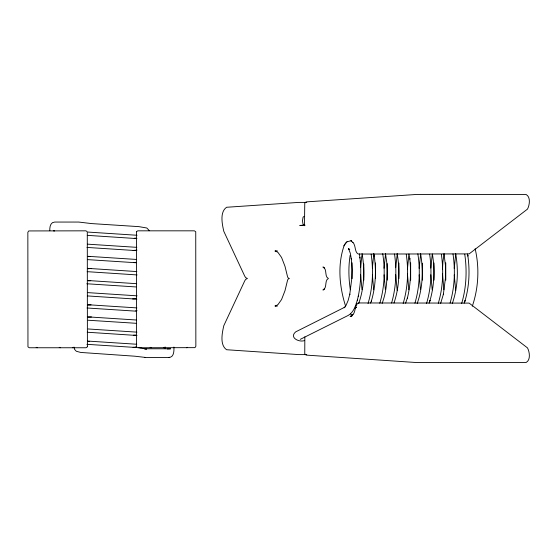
<?xml version="1.0" encoding="UTF-8"?>
<svg xmlns="http://www.w3.org/2000/svg" width="557" height="557" viewBox="0 0 557 557"><rect width="100%" height="100%" fill="white"/><g stroke="black" fill="none" stroke-linecap="round" stroke-linejoin="round"><path stroke-width="0.84" d="M304.825 336.818L304.763 353.841L306.19 355.101L415.975 362.503L526.093 362.503C530.807 360.114 529.658 351.864 527.479 347.888L469.126 303.099L358.283 302.952C354.294 304.999 356.09 311.802 352.678 314.837L352.936 314.392L350.868 316.299L351.404 316.188L350.123 316.32L351.857 316.32M149.422 230.737L146.825 228.008L138.951 226.643L91.508 223.58L78.704 222.055L54.697 222.055C50.214 222.097 49.58 227.625 49.824 230.751M360.671 267.555L361.82 255.6M372.354 268.119L373.726 254.535M384.058 268.258L385.541 254.02M395.748 267.611L397.183 254.347M407.439 268.982L408.922 253.978L409.861 259.123L409.764 258.441C411.212 271.656 410.593 285.177 407.376 298.092L407.55 297.459L405.593 303.224M419.149 268.314L420.619 254.152M430.846 268.091L432.246 254.472M442.537 269.031L442.885 262.041L444.04 253.957M454.233 268.37L455.696 254.277M352.156 262.827L352.066 278.653M363.791 263.948L363.853 280.157M375.536 262.946L375.446 278.653M387.226 263.572L387.275 280.15M398.93 263.071L398.84 278.66M410.648 262.869L410.662 280.171M422.345 263.189L422.359 280.157M434.028 262.988L434.049 280.164M445.76 262.793L445.774 280.178M167.274 348.954L170.609 348.8L144.402 348.773L146.63 349.051L138.804 347.749M350.158 255.294C348.306 266.671 348.619 278.347 350.318 289.731M358.221 296.491C361.103 282.517 361.604 267.987 359.376 253.881M300.23 339.366L348.216 315.422C353.786 312.24 355.798 305.487 357.448 299.701M357.295 300.341L358.346 295.969M368.045 303.544C372.807 287.635 373.538 270.57 371.15 254.18M379.804 303.259C384.553 287.287 385.326 270.124 382.715 253.7M391.592 303.022C396.194 287.189 396.897 270.27 394.509 253.992M403.171 303.433C407.912 287.6 408.643 270.611 406.262 254.298M414.923 303.182C419.658 287.266 420.361 270.194 417.854 253.818M426.523 303.607C431.292 287.656 432.03 270.549 429.635 254.117M438.296 303.321C443.01 287.558 443.734 270.653 441.367 254.417M450.07 303.078C454.721 287.217 455.417 270.242 452.987 253.936M461.656 303.495C466.404 287.614 467.135 270.591 464.754 254.236M358.652 303.6C364.334 287.704 364.953 270.096 362.064 253.56M370.558 303.105L371.582 300.432L371.331 301.156C375.745 286.389 376.393 270.549 374.172 255.336L374.332 256.123L373.761 253.393M382.116 303.405C386.377 292.23 387.004 281.668 387.129 269.825L386.781 262.444L385.5 253.755M393.973 303.036C399.397 287.231 400.03 269.818 397.141 253.428M417.172 303.53C422.833 287.677 423.452 270.124 420.57 253.63M429.043 303.161L430.108 300.376L429.837 301.093C434.307 285.915 435.052 269.574 432.378 253.999M440.643 303.342L443.428 294.131L443.323 294.66L445.419 278.333L445.503 265.78L444.02 253.825M452.493 302.973C457.896 287.203 458.529 269.846 455.647 253.498M464.127 303.161L465.151 300.481L464.921 301.212C469.342 286.402 469.997 270.528 467.769 255.28L467.908 256.067L467.476 254.013M472.301 306.232C478.567 287.955 479.563 267.583 475.142 248.777M344.372 244.969C337.264 264.38 339.387 286.799 345.612 306.204M452.228 303.656L452.597 302.883M168.465 357.469C174 357.747 174.132 350.973 173.895 347.039M344.727 244.391L347.018 241.773L351.209 240.728M343.85 245.867L346.057 242.706M356.389 307.248L355.108 308.105L356.048 307.575M346.217 242.539L347.018 241.773M304.999 225.153L304.477 225.752L304.763 203.159L306.19 201.899L415.975 194.497L526.093 194.497C530.807 196.886 529.658 205.136 527.479 209.112L469.126 253.901L358.283 254.048C354.294 252.001 356.09 245.198 352.678 242.163L352.936 242.608L350.868 240.701L351.404 240.812M73.601 347.331L72.563 347.756M164.496 347.331L163.459 347.756M187.535 347.331L186.498 347.756M304.025 216.457L303.078 217.174L302.472 220.809L303.064 224.471L304.011 225.223M323.429 289.898L322.886 290.009L324.334 288.902L324.07 289.341C326.98 286.486 324.599 280.227 328.4 278.5C324.599 276.773 326.98 270.514 324.07 267.659L324.334 268.098L322.886 266.991L323.429 267.102M136.987 250.121L133.123 250.434M135.63 310.806L137.057 310.681M135.504 347.136L136.312 347.074L133.067 347.324M134.223 238.264L135.873 238.131M88.131 256.638L90.596 256.45M133.569 262.528L136.061 262.34M87.818 268.766L90.318 268.571M88.319 280.874L90.763 280.686M132.629 298.942L135.943 298.691M87.7 305.118L91.049 304.86M88.194 317.198L91.473 316.947M133.346 335.223L135.817 335.036M87.574 341.483L89.259 341.35M304.721 225.098L299.791 225.432L302.395 225.432M74.018 347.088L74.499 349.302L76.316 351.258L80.709 352.442L134.996 356.215L145.586 357.455M306.733 202.393L298.928 202.393L226.602 207.267C219.576 212.064 222.159 224.144 223.817 231.35L244.781 276.251L245.714 277.658L247.433 278.5L245.714 279.342L244.781 280.749L223.817 325.65C222.159 332.856 219.576 344.936 226.602 349.733L298.928 354.607L306.733 354.607M277.539 251.019L274.935 251.019L276.293 251.228L275.75 251.116L277.992 252.446L281.57 257.48L284.989 266.309L287.593 276.906L288.192 277.971L289.375 278.5L288.192 279.029L287.593 280.094L284.989 290.691L281.57 299.52L277.992 304.554L275.75 305.884L276.293 305.772L274.935 305.981L277.539 305.981M304.672 340.529C299.22 342.694 288.888 337.598 295.67 331.875L344.95 307.123L344.142 307.791L345.96 305.556L348.097 300.585L349.852 294.096L349.726 294.618L351.815 278.333L352.01 269.867L351.272 258.385L351.349 259.075L350.297 253.198L348.578 248.659L349.295 249.473L348.515 248.701M144.458 357.469L169.6 357.455M88.201 268.404L87.393 268.342L136.869 271.572M88.083 232.081L137.001 235.263M87.581 244.161L136.82 247.343M135.824 250.587L86.969 247.426M87.888 256.304L136.493 259.451M136.131 262.751L87.498 259.618M87.7 280.512L136.688 283.687M135.943 286.939L86.836 283.764M88.013 292.641L137.071 295.83M87.519 304.707L136.89 307.903M135.762 311.147L87.038 307.993M87.825 316.863L136.556 320.017M136.068 323.297L88.152 320.233M88.138 328.971L136.938 332.146M87.637 341.065L136.757 344.247M135.88 347.491L86.906 344.323M90.756 268.599L91.452 268.655M136.952 238.598L87.296 235.346M137.085 274.928L87.171 271.67M136.883 299.158L87.365 295.92M137.015 335.488L87.24 332.237M151.142 347.756L150.105 347.331M140.796 347.756L139.758 347.331M60.247 347.756L59.209 347.331M37.208 347.756L36.17 347.331M348.668 249.049L349.733 249.39M352.49 315.276L350.611 314.044M355.303 306.246L356.097 307.095M356.243 303.481L356.821 305.006M455.675 290.35L454.233 274.866M443.908 289.703L442.53 273.967M432.211 289.849L430.846 274.761M420.486 289.619L419.156 274.845M408.817 289.758L407.432 273.947M397.162 290.315L395.735 274.74M385.402 289.668L384.065 274.824M373.712 289.814L372.361 274.768M361.973 289.584L360.651 274.852M359.906 257.341L359.975 258.023M360.309 261.177L360.365 261.741M165.123 346.955L165.123 348.696M53.597 230.772L54.447 230.828L53.597 230.772M87.4 346.294L86.976 347.331L85.952 347.756L29.312 347.756L27.961 346.851L27.85 232.29L28.755 230.939L85.952 230.828L87.289 231.733L87.4 346.294M136.416 231.733L136.416 346.851L137.753 347.756L194.95 347.645L195.855 346.294L195.744 231.733L194.393 230.828L137.753 230.828L136.416 231.733"/></g></svg>
